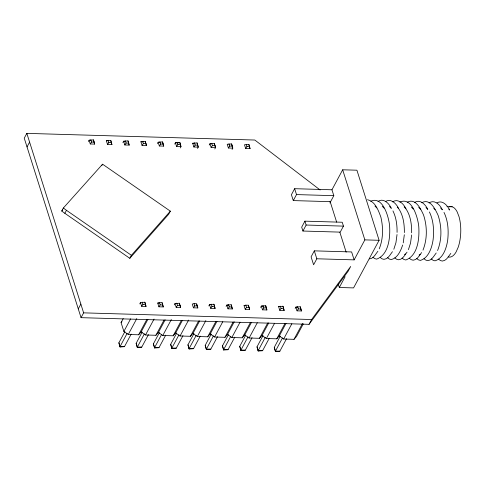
<?xml version="1.0" encoding="UTF-8"?>
<svg xmlns="http://www.w3.org/2000/svg" width="485" height="485" viewBox="0 0 485 485"><rect width="100%" height="100%" fill="white"/><g stroke="black" fill="none" stroke-linecap="round" stroke-linejoin="round"><path stroke-width="0.73" d="M93.478 139.874L94.654 144.094L90.271 143.966L89.088 140.226L93.478 139.874L94.654 144.094M110.744 140.377L111.92 144.597L107.537 144.469L106.354 140.729L110.744 140.377L111.92 144.597M131.18 334.129L124.457 346.66L120.068 347.011L118.892 342.792L124.9 331.582M128.01 140.886L129.186 145.106L124.803 144.973L123.62 141.232L128.01 140.886L129.186 145.106M148.44 334.632L141.723 347.163L137.334 347.515L136.158 343.295L142.166 332.086M145.276 141.39L146.452 145.609L142.069 145.482L140.886 141.741L145.276 141.39L146.452 145.609M144.851 302.21L146.027 306.429L141.644 306.302L140.462 302.561L144.851 302.21L146.027 306.429M165.706 335.141L158.989 347.672L154.6 348.018L153.424 343.804L159.432 332.589M162.542 141.893L163.718 146.112L159.335 145.985L158.152 142.244L162.542 141.893L163.718 146.112M162.111 303.192L162.117 302.713L159.486 302.64L157.728 303.064L158.91 306.805L163.293 306.932L162.117 302.713M182.972 335.644L176.255 348.175L171.866 348.527L170.684 344.308L176.698 333.092M174.709 144.069L175.418 142.748L179.808 142.402L180.984 146.615L180.281 147.937M179.383 303.222L180.559 307.441L176.176 307.308L174.994 303.574L179.383 303.222L180.559 307.441M200.238 336.147L193.521 348.679L189.132 349.03L187.95 344.811L193.964 333.601M197.068 142.905L198.25 147.125L193.867 146.997L192.684 143.257L197.068 142.905L198.25 147.125L197.54 148.44M217.504 336.651L210.787 349.182L206.398 349.533L205.216 345.314L211.23 334.104M209.241 145.076L209.944 143.76L214.334 143.408L215.516 147.628L214.806 148.95M213.915 304.228L215.091 308.448L210.708 308.321L209.526 304.58L213.915 304.228L215.091 308.448M234.77 337.16L228.053 349.691L223.664 350.043L222.482 345.823L228.496 334.608M231.6 143.912L232.782 148.131L228.399 148.004L227.21 144.263L231.6 143.912L232.782 148.131L232.072 149.453M231.181 304.738L232.357 308.951L227.974 308.824L226.792 305.083L231.181 304.738L232.357 308.951M252.036 337.663L245.319 350.194L240.93 350.546L239.748 346.326L245.762 335.117M248.866 144.421L250.048 148.64L245.665 148.507L244.476 144.773L248.866 144.421L250.048 148.64M248.441 305.72L248.441 305.241L245.81 305.162L244.058 305.592L245.24 309.333L249.623 309.46L248.441 305.241M269.302 338.166L262.585 350.697L258.196 351.049L257.014 346.83L263.028 335.62M265.707 305.744L266.889 309.963L262.506 309.836L261.318 306.096L265.707 305.744L266.889 309.963M286.568 338.675L279.851 351.207L275.462 351.552L274.28 347.339L280.294 336.123M282.973 306.247L284.155 310.467L279.772 310.339L278.584 306.599L282.973 306.247L284.155 310.467M300.239 306.756L301.421 310.976L297.038 310.843L295.85 307.108L300.239 306.756L301.421 310.976M397.07 232.376C397.209 225.058 396.203 217.535 392.947 210.908M404.363 232.588C404.435 224.337 403.381 215.54 398.621 208.568C396.481 203.779 390.777 197.771 385.296 201.675M411.656 232.8C411.729 224.549 410.674 215.758 405.915 208.78C403.775 203.991 398.07 197.989 392.589 201.887M397.027 234.546L395.948 242.67L393.826 249.254M404.32 234.758L403.241 242.882M411.613 234.97L410.534 243.094L408.412 249.678M402.671 245.004C400.78 250.696 397.603 258.075 391.268 259.56L389.346 259.051L387.509 257.65M379.24 248.823C383.302 238.869 383.308 227.58 380.895 217.219C378.482 210.52 375.263 201.445 367.515 199.723M422.999 250.102C427.424 238.978 427.255 226.186 423.514 214.891C420.695 208.841 415.427 197.553 407.176 202.318M437.585 250.533C442.011 239.402 441.841 226.616 438.1 215.316C435.281 209.265 430.013 197.977 421.762 202.742M320.118 189.975L254.819 140.038L26.827 133.369L24.25 138.17L81.05 317.663L309.048 324.332L348.109 271.279L350.685 266.471L311.619 319.524L309.048 324.332M27.021 146.931L29.597 142.129M88.379 141.541L89.088 140.226L90.549 140.268M61.728 211.023L63.341 208.023L102.571 164.197L170.35 211.157L168.744 214.158L129.792 258.305L64.844 213.309L61.728 211.023L62.735 209.902M64.844 213.309L66.457 210.308L63.341 208.023M101.929 165.397L102.571 164.197M122.911 142.554L123.62 141.232L125.081 141.28M157.443 143.566L158.152 142.244L159.613 142.287M78.279 308.903L80.856 304.095M81.05 317.663L83.626 312.855L26.827 133.369M129.792 258.305L131.405 255.304L170.35 211.157M147.895 319.348L141.141 331.94L138.619 334.783L128.258 334.48L123.875 331.437L121.08 322.598L123.214 318.627M123.875 331.437L130.629 318.839M139.753 303.877L140.462 302.561M127.143 333.341L120.074 346.532L124.457 346.66M128.258 334.48L136.788 318.572M138.619 334.783L146.791 319.542M144.409 333.844L137.34 347.036L141.723 347.163M141.141 331.94L145.524 334.983L154.054 319.082M145.524 334.983L155.885 335.287L164.057 320.045M155.885 335.287L158.407 332.443L165.161 319.851M174.285 304.889L174.994 303.574L176.455 303.616M161.675 334.353L154.606 347.539L158.989 347.672M158.407 332.443L162.79 335.493L171.32 319.585M162.79 335.493L173.151 335.796L181.323 320.549M173.151 335.796L175.673 332.952L182.427 320.355M178.941 334.856L171.872 348.048L176.255 348.175M175.673 332.952L180.056 335.996L188.586 320.088M180.056 335.996L190.417 336.299L198.589 321.052M190.417 336.299L192.939 333.456L199.693 320.864M208.817 305.902L209.526 304.58L210.987 304.622M196.207 335.359L189.138 348.551L193.521 348.679M192.939 333.456L197.322 336.499L205.852 320.591M197.322 336.499L207.683 336.802L215.855 321.561M207.683 336.802L210.205 333.959L216.959 321.367M226.083 306.405L226.792 305.083L228.253 305.126M213.473 335.869L206.404 349.054L210.787 349.182M210.205 333.959L214.588 337.008L222.76 321.761M338.19 283.919L339.324 287.496L353.565 287.908L379.1 240.293L356.918 170.205L342.671 169.792L331.952 189.787L294.644 188.695L291.418 194.697L293.286 200.584L330.594 201.675M293.286 200.584L296.505 194.582L294.644 188.695M214.588 337.008L224.949 337.311L233.121 322.064M224.949 337.311L227.471 334.468L234.225 321.87M230.739 336.372L223.67 349.564L228.053 349.691M227.471 334.468L231.854 337.512L240.026 322.264M231.854 337.512L242.215 337.815L250.387 322.567M304.913 221.154L301.694 227.162L302.919 231.036L340.234 232.127L343.453 226.125L342.222 222.245L304.913 221.154L306.138 225.034L302.919 231.036M242.215 337.815L244.737 334.971L251.491 322.379M260.615 307.417L261.318 306.096L262.785 306.138M248.005 336.875L240.936 350.067L245.319 350.194M244.737 334.971L249.12 338.015L257.292 322.774M329.915 202.948L333.813 195.673L331.952 189.787M249.12 338.015L259.481 338.318L267.653 323.077M259.481 338.318L262.003 335.474L268.751 322.883M265.271 337.378L258.196 350.57L262.585 350.697M262.003 335.474L266.386 338.524L274.558 323.277M314.31 250.854L311.091 256.856L313.601 264.786L316.82 258.784L314.31 250.854L351.625 251.945L354.135 259.875L316.82 258.784M266.386 338.524L276.747 338.821L284.919 323.58M276.747 338.821L279.269 335.978L286.017 323.386M295.147 308.424L295.85 307.108L297.317 307.15M282.537 337.887L275.462 351.073L279.851 351.207M279.269 335.978L283.652 339.027L291.825 323.78M283.652 339.027L294.013 339.33L302.543 323.422M303.283 323.889L296.535 336.487L294.013 339.33M339.324 287.496L345.12 276.686M354.135 259.875L364.853 239.881L342.671 169.792M90.271 143.966L91.556 142.044L90.847 139.795M107.537 144.469L108.822 142.548L108.113 140.304M124.803 144.973L126.088 143.051L125.379 140.808M142.069 145.482L143.354 143.554L142.645 141.311M159.335 145.985L160.62 144.063L159.911 141.82M179.808 142.402L180.984 146.615L176.601 146.488L177.886 144.566L177.177 142.323M193.867 146.997L195.152 145.07L194.436 142.826M214.334 143.408L215.516 147.628L211.133 147.501L212.418 145.579L211.702 143.33M228.399 148.004L229.678 146.082L228.968 143.839M245.665 148.507L246.944 146.585L246.234 144.342M141.644 306.302L142.929 304.38L142.22 302.131M158.91 306.805L160.195 304.883L159.486 302.64M176.176 307.308L177.462 305.386L176.752 303.143M193.442 307.817L194.727 305.889L194.018 303.646L192.26 304.077L193.442 307.817L197.825 307.945L196.649 303.725L194.018 303.646M210.708 308.321L211.993 306.399L211.284 304.156M227.974 308.824L229.26 306.902L228.55 304.659M245.24 309.333L246.525 307.405L245.81 305.162M262.506 309.836L263.791 307.914L263.076 305.665M279.772 310.339L281.058 308.418L280.342 306.174M297.038 310.843L298.317 308.921L297.608 306.678M377.882 251.278C375.517 254.146 373.638 258.65 369.388 258.923M392.462 251.703C390.104 254.57 388.224 259.081 383.974 259.348L382.053 258.832L380.216 257.438M407.048 252.133C404.69 255.001 402.811 259.505 398.561 259.778L396.639 259.263L394.802 257.862M421.635 252.558C419.276 255.425 417.397 259.93 413.147 260.202L411.225 259.687L409.388 258.293M436.221 252.982C433.857 255.856 431.983 260.36 427.734 260.627L425.812 260.112L423.975 258.717M450.808 253.412C448.443 256.28 446.57 260.784 442.32 261.057L440.392 260.542L438.561 259.148M121.08 322.598L121.917 321.652M404.496 254.637L405.551 253.922M419.076 255.068L420.137 254.352M370.71 201.251C382.883 195.558 388.77 217.11 389.588 225.64C390.352 236.983 388.988 254.479 376.681 259.135L374.759 258.62L372.923 257.226M378.003 201.463C383.483 197.559 389.188 203.567 391.328 208.356L389.534 206.452M399.882 202.106C412.056 196.413 417.943 217.965 418.761 226.495C419.525 237.832 418.161 255.334 405.854 259.99L403.932 259.475L402.095 258.081M414.469 202.53C419.949 198.626 425.648 204.634 427.794 209.423L426 207.519M429.055 202.954C434.536 199.05 440.234 205.058 442.381 209.847L440.586 207.944M436.93 202.857C442.375 199.559 447.528 205.561 449.674 210.06L448.777 209.108M106.354 140.729L107.816 140.771M140.886 141.741L143.075 141.802M178.341 142.832L175.418 142.748L176.601 146.488M192.684 143.257L194.873 143.317M211.411 143.802L209.944 143.76L211.133 147.501M91.556 142.044L94.187 142.117M108.822 142.548L111.453 142.626M126.088 143.051L128.719 143.13M143.354 143.554L145.985 143.633M160.62 144.063L163.251 144.136M177.886 144.566L180.517 144.645M195.152 145.07L197.783 145.148M212.418 145.579L215.049 145.652M229.678 146.082L232.315 146.161M246.944 146.585L249.575 146.664M296.505 194.582L333.813 195.673M446.964 206.646L452.238 206.798M306.138 225.034L343.453 226.125M364.853 239.881L379.1 240.293M157.728 303.064L159.189 303.107M244.058 305.592L245.519 305.635M278.584 306.599L280.051 306.641M142.929 304.38L145.561 304.453M160.195 304.883L162.827 304.962M177.462 305.386L180.093 305.465M194.727 305.889L197.359 305.968M211.993 306.399L214.625 306.471M229.26 306.902L231.891 306.981M246.525 307.405L249.157 307.484M263.791 307.914L266.423 307.987M281.058 308.418L283.689 308.496M298.317 308.921L300.949 309M83.626 312.855L311.619 319.524M66.457 210.308L131.405 255.304M431.268 258.929L433.099 260.33L435.027 260.845C443.278 258.341 446.497 248.005 447.685 240.233C448.734 230.878 448.158 220.984 443.999 212.4M416.682 258.505L418.519 259.899L420.44 260.415C428.691 257.917 431.911 247.58 433.099 239.808C434.154 230.454 433.572 220.56 429.413 211.975M433.742 208.21L435.087 209.635M418.707 207.307L420.501 209.211M411.413 207.095L413.208 208.993M404.12 206.877L405.915 208.78M397.276 207.143L398.621 208.568M382.241 206.24L384.041 208.144M374.953 206.028L376.748 207.926M330.085 201.39L336.651 222.13M339.821 232.145L346.157 252.17M275.462 351.552L274.28 347.339M248.635 306.344L249.623 309.46M258.196 351.049L257.014 346.83M240.93 350.546L239.748 346.326M223.664 350.043L222.482 345.823M196.643 304.204L197.825 307.945M206.398 349.533L205.216 345.314M189.132 349.03L187.95 344.811M162.311 303.816L163.293 306.932M171.866 348.527L170.684 344.308M154.6 348.018L153.424 343.804M137.334 347.515L136.158 343.295M120.068 347.011L118.892 342.792M449.486 206.768A25.281 10.549 -88.3 0 1 457.155 211.866L458.98 216.552A25.281 10.549 -88.3 0 1 458.167 247.32L456.1 251.964A25.281 10.549 -88.3 0 1 448.17 256.874"/></g></svg>
